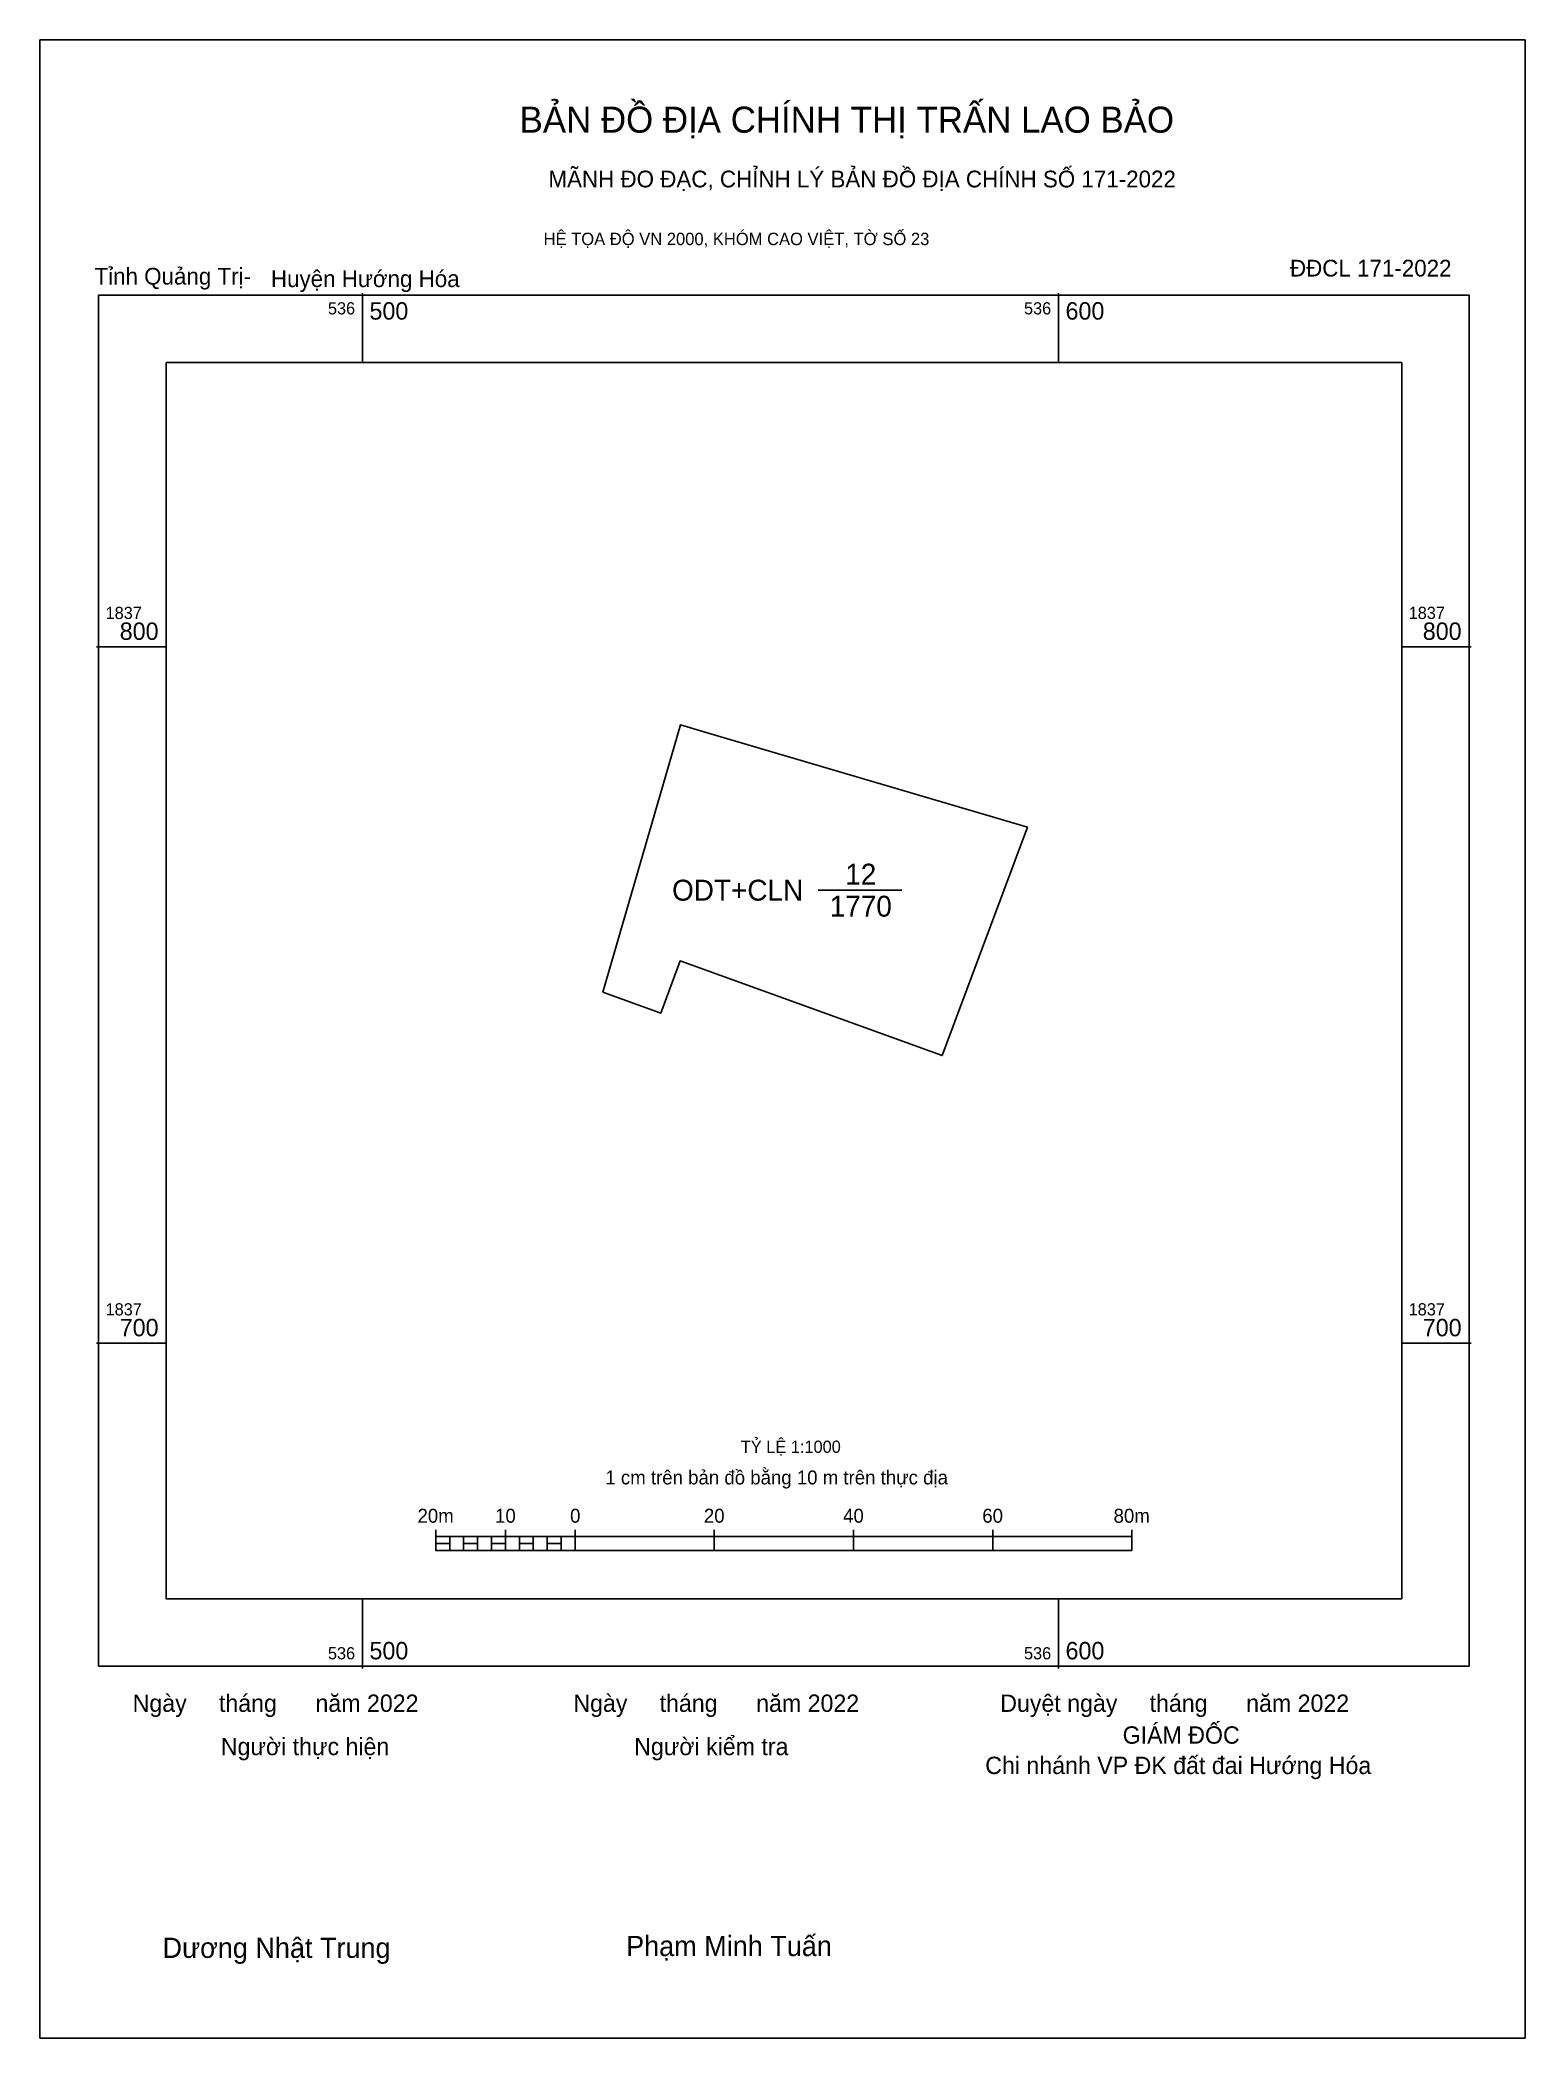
# Model space of a CAD drawing. Extents: x 536454 to 536667, y 1837600 to 1837887.
import ezdxf

# ---------------------------------------------------------------- set-up
doc = ezdxf.new("R2010")
doc.units = 0
for name, color, linetype in [('Level 10', 7, 'Continuous'), ('Level 13', 7, 'Continuous'), ('Level 15', 7, 'Continuous'), ('Level 27', 7, 'Continuous'), ('Level 29', 7, 'Continuous'), ('Level 6', 7, 'Continuous'), ('Level 62', 7, 'Continuous'), ('Level 63', 7, 'Continuous'), ('Level 9', 7, 'Continuous')]:
    doc.layers.add(name, color=color, linetype=linetype)

msp = doc.modelspace()

# ---------------------------------------------------------------- linework, layer by layer
at = {"layer": 'Level 10'}
msp.add_lwpolyline([(536534.53, 1837750.41), (536545.68, 1837788.8), (536549.03, 1837787.81), (536595.53, 1837774.09), (536583.28, 1837741.32), (536545.65, 1837754.9), (536542.85, 1837747.41)], close=True, dxfattribs=at)
at = {"layer": 'Level 15'}
msp.add_lwpolyline([(536453.66, 1837887.15), (536667.01, 1837887.15), (536667.01, 1837600.23), (536453.66, 1837600.23)], close=True, dxfattribs=at)
at = {"layer": 'Level 27'}
for p, q in [((536545.68, 1837788.8), (536545.67, 1837788.8)), ((536549.03, 1837787.81), (536549.03, 1837787.82)), ((536595.53, 1837774.09), (536595.53, 1837774.1)), ((536534.53, 1837750.41), (536534.53, 1837750.4)), ((536542.85, 1837747.41), (536542.86, 1837747.4)), ((536583.28, 1837741.32), (536583.28, 1837741.31))]:
    msp.add_line(p, q, dxfattribs=at)
at = {"layer": 'Level 29'}
msp.add_line((536565.47, 1837765.06), (536577.47, 1837765.06), dxfattribs=at)
at = {"layer": 'Level 62'}
msp.add_lwpolyline([(536471.78, 1837840.81), (536649.29, 1837840.81), (536649.29, 1837663.3), (536471.78, 1837663.3)], close=True, dxfattribs=at)
at = {"layer": 'Level 63'}
for p, q in [((536500, 1837850.81), (536500, 1837840.81)), ((536600, 1837850.81), (536600, 1837840.81)), ((536461.78, 1837800), (536471.78, 1837800)), ((536649.29, 1837800), (536659.29, 1837800)), ((536461.78, 1837700), (536471.78, 1837700)), ((536649.29, 1837700), (536659.29, 1837700)), ((536510.53, 1837673.23), (536510.53, 1837670.23)), ((536520.53, 1837673.23), (536520.53, 1837670.23)), ((536530.53, 1837673.23), (536530.53, 1837670.23)), ((536550.53, 1837673.23), (536550.53, 1837670.23)), ((536570.53, 1837673.23), (536570.53, 1837670.23)), ((536590.53, 1837673.23), (536590.53, 1837670.23)), ((536610.53, 1837673.23), (536610.53, 1837670.23)), ((536510.53, 1837672.23), (536610.53, 1837672.23)), ((536510.53, 1837670.23), (536610.53, 1837670.23)), ((536512.53, 1837672.23), (536512.53, 1837670.23)), ((536514.53, 1837672.23), (536514.53, 1837670.23)), ((536516.53, 1837672.23), (536516.53, 1837670.23)), ((536518.53, 1837672.23), (536518.53, 1837670.23)), ((536520.53, 1837672.23), (536520.53, 1837670.23)), ((536522.53, 1837672.23), (536522.53, 1837670.23)), ((536524.53, 1837672.23), (536524.53, 1837670.23)), ((536526.53, 1837672.23), (536526.53, 1837670.23)), ((536528.53, 1837672.23), (536528.53, 1837670.23)), ((536530.53, 1837672.23), (536530.53, 1837670.23)), ((536500, 1837663.3), (536500, 1837653.3)), ((536600, 1837663.3), (536600, 1837653.3))]:
    msp.add_line(p, q, dxfattribs=at)
for points in [[(536462.09, 1837850.49), (536658.97, 1837850.49), (536658.97, 1837653.61), (536462.09, 1837653.61)], [(536510.53, 1837671.23), (536512.53, 1837671.23), (536512.53, 1837670.23), (536510.53, 1837670.23)], [(536510.53, 1837671.23), (536512.53, 1837671.23), (536512.53, 1837670.23), (536510.53, 1837670.23)], [(536514.53, 1837671.23), (536516.53, 1837671.23), (536516.53, 1837670.23), (536514.53, 1837670.23)], [(536518.53, 1837671.23), (536520.53, 1837671.23), (536520.53, 1837670.23), (536518.53, 1837670.23)], [(536522.53, 1837671.23), (536524.53, 1837671.23), (536524.53, 1837670.23), (536522.53, 1837670.23)], [(536526.53, 1837671.23), (536528.53, 1837671.23), (536528.53, 1837670.23), (536526.53, 1837670.23)]]:
    msp.add_lwpolyline(points, close=True, dxfattribs=at)

# ---------------------------------------------------------------- texts
at = {"layer": 'Level 13'}
for s, p in [('12', (536569.35, 1837765.86)), ('ODT+CLN', (536544.47, 1837763.56)), ('1770', (536567.12, 1837761.26))]:
    msp.add_text(s, height=3, dxfattribs=at).set_placement(p)
at = {"layer": 'Level 6'}
msp.add_text('TỶ LỆ 1:1000', height=1.7579, dxfattribs=at).set_placement((536554.34, 1837684.26))
at = {"layer": 'Level 63'}
for s, height, p in [('BẢN ĐỒ ĐỊA CHÍNH THỊ TRẤN LAO BẢO', 3.7437, (536522.57, 1837873.83)), ('MÃNH ĐO ĐẠC, CHỈNH LÝ BẢN ĐỒ ĐỊA CHÍNH SỐ 171-2022', 2.4022, (536526.71, 1837865.98)), ('HỆ TỌA ĐỘ VN 2000, KHÓM CAO VIỆT, TỜ SỐ 23', 1.7782, (536526.01, 1837857.69)), ('536', 1.75, (536495.03, 1837847.74)), ('500', 2.5, (536501, 1837846.99)), ('536', 1.75, (536595.03, 1837847.74)), ('600', 2.5, (536601, 1837846.99)), ('1837', 1.75, (536463.09, 1837804)), ('1837', 1.75, (536650.29, 1837804)), ('800', 2.5, (536465.12, 1837801)), ('800', 2.5, (536652.32, 1837801)), ('1837', 1.75, (536463.09, 1837704)), ('1837', 1.75, (536650.29, 1837704)), ('700', 2.5, (536465.12, 1837701)), ('700', 2.5, (536652.32, 1837701)), ('1 cm trên bản đồ bằng 10 m trên thực địa', 2, (536534.89, 1837679.73)), ('20m', 2, (536507.9, 1837674.23)), ('10', 2, (536519.04, 1837674.23)), ('0', 2, (536529.82, 1837674.23)), ('20', 2, (536549.04, 1837674.23)), ('40', 2, (536569.04, 1837674.23)), ('60', 2, (536589.04, 1837674.23)), ('80m', 2, (536607.9, 1837674.23)), ('536', 1.75, (536495.03, 1837654.61)), ('500', 2.5, (536501, 1837654.61)), ('536', 1.75, (536595.03, 1837654.61)), ('600', 2.5, (536601, 1837654.61)), ('Ngày     tháng      năm 2022', 2.4883, (536466.98, 1837647.07)), ('Ngày     tháng      năm 2022', 2.4883, (536530.29, 1837647.07)), ('Duyệt ngày     tháng      năm 2022', 2.4883, (536591.62, 1837647.07)), ('GIÁM ĐỐC', 2.488, (536609.2, 1837642.5)), ('Người thực hiện', 2.4883, (536479.64, 1837640.85)), ('Người kiểm tra', 2.4883, (536539.03, 1837640.85)), ('Chi nhánh VP ĐK đất đai Hướng Hóa', 2.4883, (536589.46, 1837638.14)), ('Dương Nhật Trung', 2.9024, (536471.27, 1837611.74)), ('Phạm Minh Tuấn', 2.9024, (536537.87, 1837612))]:
    msp.add_text(s, height=height, dxfattribs=at).set_placement(p)
at = {"layer": 'Level 9'}
for s, p in [('Tỉnh Quảng Trị-', (536461.49, 1837852.02)), ('Huyện Hướng Hóa', (536486.84, 1837851.66)), ('ĐĐCL 171-2022', (536633.24, 1837853.18))]:
    msp.add_text(s, height=2.4022, dxfattribs=at).set_placement(p)

doc.saveas('drawing.dxf')
